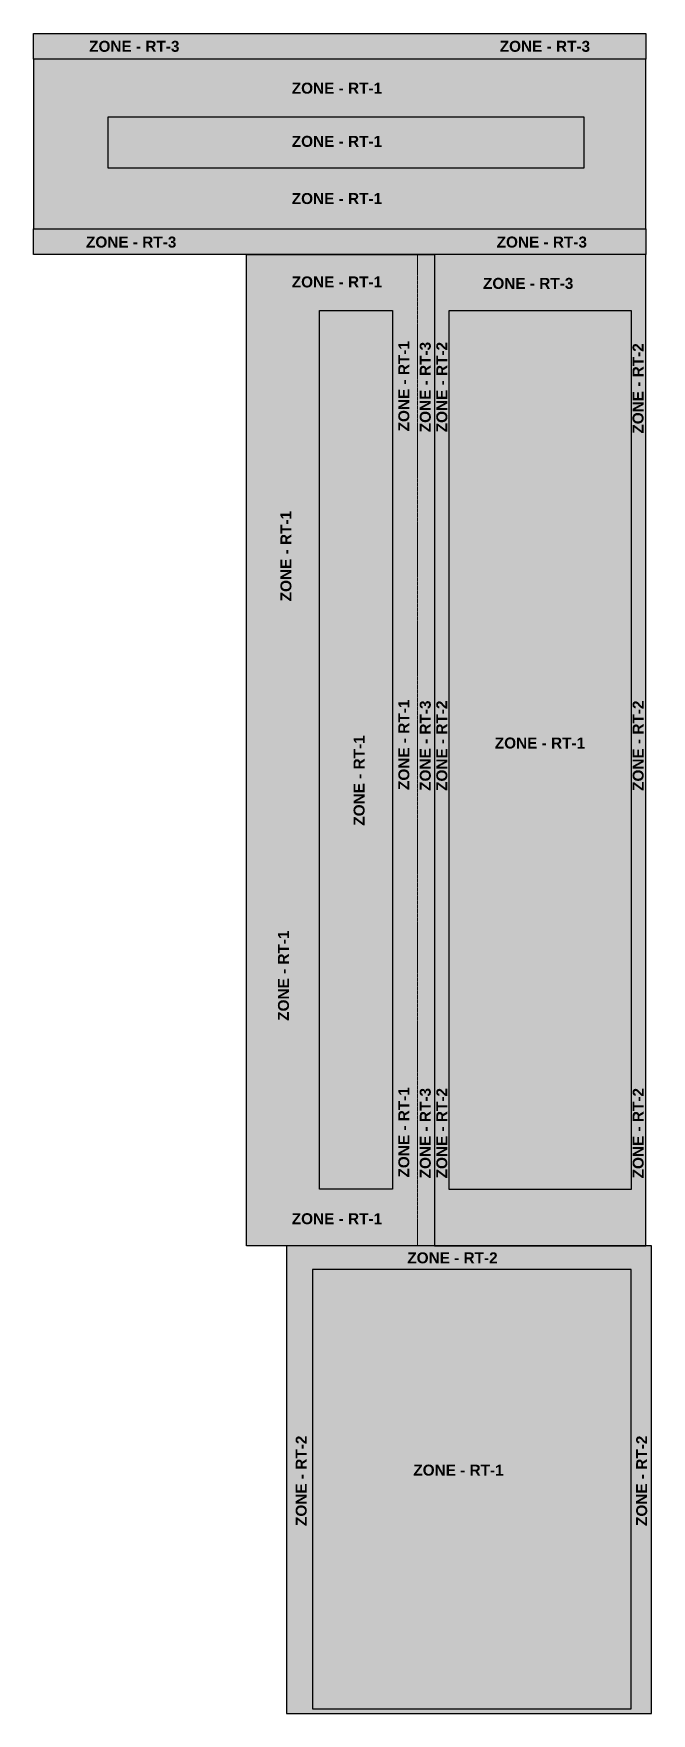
# Model space of a CAD drawing. Header units: inches. Extents: x -33163 to 19162, y -8858 to 30669.
# Drawn here: x -18969 to -16944, y 8741 to 14245 of the extents above; entities that cross this region are included whole.
import ezdxf

# ---------------------------------------------------------------- set-up
doc = ezdxf.new("R2010")
doc.units = ezdxf.units.IN
doc.linetypes.add('HIDDEN4', pattern=[0.09375, 0.0625, -0.03125])
for name, color, linetype in [('A-ANNO-DIMS-96', 12, 'Continuous'), ('SOLID-1', 254, 'Continuous'), ('SOLID-2', 253, 'Continuous'), ('SOLID-3', 252, 'Continuous')]:
    doc.layers.add(name, color=color, linetype=linetype)
doc.layers.add('A-ROOF-BELOW', color=251, linetype='Continuous', lineweight=5)
doc.layers.add('A-ROOF-EXIST', color=7, linetype='Continuous', lineweight=30)
doc.styles.add('ROMANS', font='romans.shx', dxfattribs={"width": 1.1})

msp = doc.modelspace()

# ---------------------------------------------------------------- hatches: boundary and pattern name
at = {"layer": 'SOLID-1', "transparency": 33554610}
h = msp.add_hatch(color=256, dxfattribs=at)
h.dxf.hatch_style = 1
h.paths.add_polyline_path([(-17164.87327, 13804.06483), (-18723.94423, 13804.06483), (-18723.94423, 13972.06483), (-17164.87327, 13972.06483)])
h = msp.add_hatch(color=256, dxfattribs=at)
h.dxf.hatch_style = 1
h.paths.add_polyline_path([(-17792.07903, 10457.99586), (-18032.07903, 10457.99586), (-18032.07903, 13337.94214), (-17792.07903, 13337.94214)])
at = {"layer": 'SOLID-2', "transparency": 33554610}
h = msp.add_hatch(color=256, dxfattribs=at)
h.dxf.hatch_style = 1
h.paths.add_polyline_path([(-18968.933, 13605.57118), (-16961.72452, 13605.57118), (-16961.72452, 14161.07243), (-18968.933, 14161.07243)])
h = msp.add_hatch(color=256, dxfattribs=at)
h.dxf.hatch_style = 1
h.paths.add_polyline_path([(-17709.99003, 13521.57118), (-18270.40342, 13521.57118), (-18270.40342, 10272.65623), (-17709.99003, 10272.65623)])
h.paths.add_polyline_path([(-18032.07903, 13337.94214), (-17792.07903, 13337.94214), (-17792.07903, 10457.99586), (-18032.07903, 10457.99586)], flags=16)
h = msp.add_hatch(color=256, dxfattribs=at)
h.dxf.hatch_style = 1
h.paths.add_polyline_path([(-17606.9267, 13337.94214), (-17009.72452, 13337.94214), (-17009.72452, 10457.61766), (-17606.9267, 10457.61766)])
h = msp.add_hatch(color=256, dxfattribs=at)
h.dxf.hatch_style = 1
h.paths.add_polyline_path([(-17009.72452, 10195.76103), (-18054.6767, 10195.76103), (-18054.6767, 8755.5988), (-17009.72452, 8755.5988)])
at = {"layer": 'SOLID-3', "transparency": 33554610}
h = msp.add_hatch(color=256, dxfattribs=at)
h.dxf.hatch_style = 1
h.paths.add_polyline_path([(-16961.72452, 14161.07243), (-16961.72452, 14245.07243), (-18968.933, 14245.07243), (-18968.933, 14161.07243)])
h.paths.add_polyline_path([(-18968.933, 13605.57118), (-18968.933, 13521.57118), (-16961.72452, 13521.57118), (-16961.72452, 13605.57118)])
h.paths.add_polyline_path([(-17450.36242, 14165.10578), (-17106.59435, 14165.10578), (-17106.59435, 14239.29132), (-17450.36242, 14239.29132)], flags=24)
h.paths.add_polyline_path([(-18796.45698, 14165.10578), (-18452.68891, 14165.10578), (-18452.68891, 14239.29132), (-18796.45698, 14239.29132)], flags=24)
h.paths.add_polyline_path([(-17460.56895, 13523.7102), (-17116.80087, 13523.7102), (-17116.80087, 13597.89574), (-17460.56895, 13597.89574)], flags=24)
h.paths.add_polyline_path([(-18806.66351, 13523.7102), (-18462.89543, 13523.7102), (-18462.89543, 13597.89574), (-18806.66351, 13597.89574)], flags=24)
h = msp.add_hatch(color=256, dxfattribs=at)
h.dxf.hatch_style = 1
h.paths.add_polyline_path([(-17654.9267, 13521.57118), (-17709.99003, 13521.57118), (-17709.99003, 10272.65623), (-17654.9267, 10272.65623)])
h = msp.add_hatch(color=256, dxfattribs=at)
h.dxf.hatch_style = 1
h.paths.add_polyline_path([(-16961.72452, 13521.57118), (-17654.9267, 13521.57118), (-17654.9267, 10272.65623), (-16961.72452, 10272.65623)])
h.paths.add_polyline_path([(-17606.9267, 10457.61766), (-17606.9267, 13337.94214), (-17009.72452, 13337.94214), (-17009.72452, 10457.61766)], flags=16)
h = msp.add_hatch(color=256, dxfattribs=at)
h.dxf.hatch_style = 1
h.paths.add_polyline_path([(-16943.50995, 10272.65623), (-18139.87425, 10272.65623), (-18139.87425, 8740.73183), (-16943.50995, 8740.73183)])
h.paths.add_polyline_path([(-18054.6767, 10195.76103), (-17009.72452, 10195.76103), (-17009.72452, 8755.5988), (-18054.6767, 8755.5988)], flags=16)

# ---------------------------------------------------------------- linework, layer by layer
at = {"layer": 'A-ROOF-BELOW', "linetype": 'HIDDEN4'}
msp.add_line((-17709.99003, 13521.57118), (-17709.99003, 10272.65623), dxfattribs=at)
at = {"layer": 'A-ROOF-EXIST'}
for points in [[(-16961.72452, 14161.07243), (-18968.933, 14161.07243), (-18968.933, 14245.07243), (-16961.72452, 14245.07243)], [(-18968.933, 13605.57118), (-16961.72452, 13605.57118), (-16961.72452, 14161.07243), (-18968.933, 14161.07243)], [(-17164.87327, 13804.06483), (-18723.94423, 13804.06483), (-18723.94423, 13972.06483), (-17164.87327, 13972.06483)], [(-16961.72452, 13521.57118), (-18968.933, 13521.57118), (-18968.933, 13605.57118), (-16961.72452, 13605.57118)], [(-17654.9267, 10272.65623), (-18270.40342, 10272.65623), (-18270.40342, 13521.57118), (-17654.9267, 13521.57118)], [(-17654.9267, 10272.65623), (-16961.72452, 10272.65623), (-16961.72452, 13521.57118), (-17654.9267, 13521.57118)], [(-17792.07903, 10457.99586), (-18032.07903, 10457.99586), (-18032.07903, 13337.94214), (-17792.07903, 13337.94214)], [(-17606.9267, 13337.94214), (-17009.72452, 13337.94214), (-17009.72452, 10457.61766), (-17606.9267, 10457.61766)], [(-18139.87425, 8740.73183), (-16943.50995, 8740.73183), (-16943.50995, 10272.65623), (-18139.87425, 10272.65623)], [(-17009.72452, 10195.76103), (-18054.6767, 10195.76103), (-18054.6767, 8755.5988), (-17009.72452, 8755.5988)]]:
    msp.add_lwpolyline(points, close=True, dxfattribs=at)

# ---------------------------------------------------------------- texts
at = {"layer": 'A-ANNO-DIMS-96', "char_height": 36, "attachment_point": 1, "style": 'ROMANS'}
for s, insert, width in [('{\\fArial|b1|i0|c0|p34;ZONE - RT-3}', (-18786.86271, 14221.37726), 344.3237535), ('{\\fArial|b1|i0|c0|p34;ZONE - RT-3}', (-17440.76815, 14221.37726), 344.3237535), ('{\\fArial|b1|i0|c0|p34;ZONE - RT-1}', (-18122.52082, 14084.28105), 337.9472778), ('{\\fArial|b1|i0|c0|p34;ZONE - RT-1}', (-18122.52082, 13910.01255), 337.9472778), ('{\\fArial|b1|i0|c0|p34;ZONE - RT-1}', (-18122.52082, 13722.62024), 337.9472778), ('{\\fArial|b1|i0|c0|p34;ZONE - RT-3}', (-18797.06924, 13579.98169), 344.3237535), ('{\\fArial|b1|i0|c0|p34;ZONE - RT-3}', (-17450.97468, 13579.98169), 344.3237535), ('{\\fArial|b1|i0|c0|p34;ZONE - RT-1}', (-18122.52082, 13449.36539), 337.9472778), ('{\\fArial|b1|i0|c0|p34;ZONE - RT-3}', (-17495.65001, 13444.61044), 337.9472778), ('{\\fArial|b1|i0|c0|p34;ZONE - RT-1}', (-17456.9574, 11938.42919), 337.9472778), ('{\\fArial|b1|i0|c0|p34;ZONE - RT-1}', (-18122.52082, 10379.70129), 337.9472778), ('{\\fArial|b1|i0|c0|p34;ZONE - RT-2}', (-17743.76458, 10251.43789), 344.3237535), ('{\\fArial|b1|i0|c0|p34;ZONE - RT-1}', (-17724.07332, 9555.89639), 337.9472778)]:
    msp.add_mtext(s, dxfattribs=dict(at, insert=insert, width=width))
at = {"layer": 'A-ANNO-DIMS-96', "char_height": 36, "attachment_point": 1, "rotation": 90, "style": 'ROMANS'}
for s, insert, width in [('{\\fArial|b1|i0|c0|p34;ZONE - RT-1}', (-17773.23625, 12941.51708), 337.9472778), ('{\\fArial|b1|i0|c0|p34;ZONE - RT-3}', (-17702.87929, 12938.79696), 337.9472778), ('{\\fArial|b1|i0|c0|p34;ZONE - RT-2}', (-17648.67621, 12938.66086), 344.3237535), ('{\\fArial|b1|i0|c0|p34;ZONE - RT-2}', (-17005.41186, 12934.3908), 344.3237535), ('{\\fArial|b1|i0|c0|p34;ZONE - RT-1}', (-18159.74747, 12384.76534), 337.9472778), ('{\\fArial|b1|i0|c0|p34;ZONE - RT-1}', (-17773.23625, 11766.45096), 337.9472778), ('{\\fArial|b1|i0|c0|p34;ZONE - RT-3}', (-17702.87929, 11763.73084), 337.9472778), ('{\\fArial|b1|i0|c0|p34;ZONE - RT-2}', (-17648.67621, 11763.59475), 344.3237535), ('{\\fArial|b1|i0|c0|p34;ZONE - RT-2}', (-17005.01094, 11763.59475), 344.3237535), ('{\\fArial|b1|i0|c0|p34;ZONE - RT-1}', (-17919.77321, 11649.51082), 337.9472778), ('{\\fArial|b1|i0|c0|p34;ZONE - RT-1}', (-18167.74656, 11010.15905), 337.9472778), ('{\\fArial|b1|i0|c0|p34;ZONE - RT-1}', (-17773.23625, 10496.72397), 337.9472778), ('{\\fArial|b1|i0|c0|p34;ZONE - RT-3}', (-17702.87929, 10494.00385), 337.9472778), ('{\\fArial|b1|i0|c0|p34;ZONE - RT-2}', (-17648.67621, 10493.86775), 344.3237535), ('{\\fArial|b1|i0|c0|p34;ZONE - RT-2}', (-17005.01094, 10493.86775), 344.3237535), ('{\\fArial|b1|i0|c0|p34;ZONE - RT-2}', (-18109.59392, 9354.83471), 344.3237535), ('{\\fArial|b1|i0|c0|p34;ZONE - RT-2}', (-16993.53563, 9354.83471), 344.3237535)]:
    msp.add_mtext(s, dxfattribs=dict(at, insert=insert, width=width))

doc.saveas('drawing.dxf')
